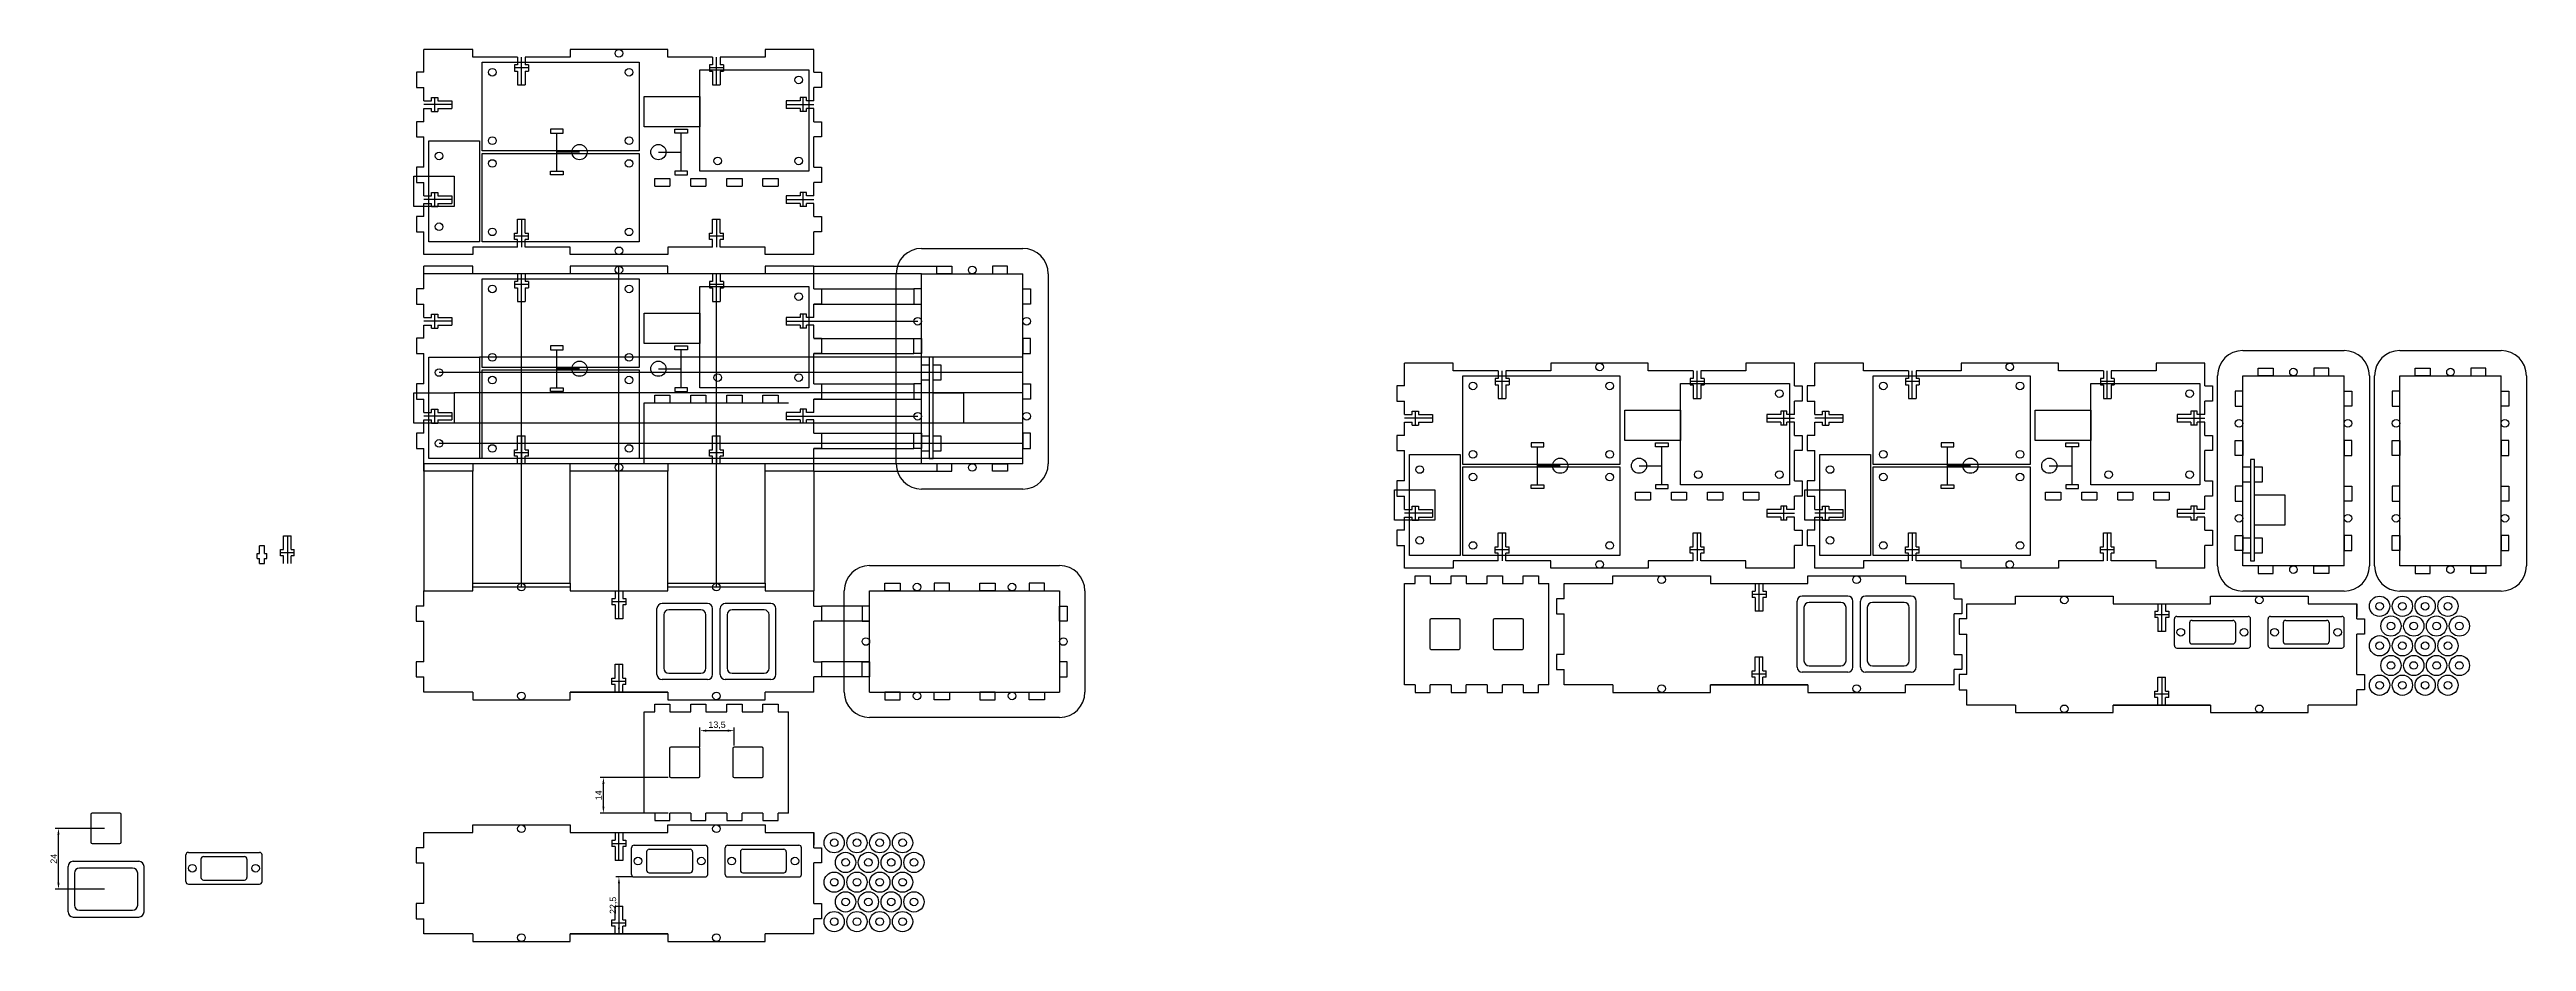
# Model space of a CAD drawing. Header units: millimetres. Extents: x -133 to 845, y 3 to 355.
import ezdxf

# ---------------------------------------------------------------- set-up
doc = ezdxf.new("R2010")
doc.units = ezdxf.units.MM
doc.layers.get('Defpoints').update_dxf_attribs({"color": 3})
doc.layers.add('Boards', color=1, linetype='Continuous', plot=False)
doc.styles.get("Standard").update_dxf_attribs({"font": 'arial.ttf'})
doc.dimstyles.new('ISO-25', dxfattribs={"dimtxt": 2.5, "dimasz": 2.5, "dimexe": 1.25, "dimexo": 0.625, "dimtad": 1, "dimtxsty": 'Standard', "dimcen": 2.5, "dimadec": 0, "dimazin": 0, "dimtfac": 1, "dimtmove": 0, "dimatfit": 3, "dimfxl": 1, "dimarcsym": 0})

# ---------------------------------------------------------------- blocks, each defined once
blk = doc.blocks.new('DE-9')
for p, q in [((101.24, 169.99), (101.24, 162.69)), ((102.24, 170.99), (118.37, 170.99)), ((119.37, 169.99), (119.37, 162.69)), ((102.24, 161.69), (118.37, 161.69))]:
    blk.add_line(p, q)
for centre in [(97.82, 166.34), (122.79, 166.34)]:
    blk.add_circle(centre, 1.51)
for centre, start, end in [((102.24, 169.99), 90, 180), ((118.37, 169.99), 0, 90), ((102.24, 162.69), 180, 270), ((118.37, 162.69), 270, 0)]:
    blk.add_arc(centre, 1, start, end)
at = {"layer": 'Defpoints'}
for p, q in [((95.26, 161.09), (95.26, 171.59)), ((96.26, 172.59), (124.36, 172.59)), ((125.36, 161.09), (125.36, 171.59)), ((96.26, 160.09), (124.36, 160.09))]:
    blk.add_line(p, q, dxfattribs=at)
for centre, start, end in [((96.26, 171.59), 90, 180), ((124.36, 171.59), 0, 90), ((96.26, 161.09), 180, 270), ((124.36, 161.09), 270, 0)]:
    blk.add_arc(centre, 1, start, end, dxfattribs=at)
blk = doc.blocks.new('*D6')
at = {"layer": 'Defpoints', "color": 0, "lineweight": -2}
for p, q in [((63.12, 182.09), (43.71, 182.09)), ((44.96, 160.59), (44.96, 179.59)), ((63.12, 158.09), (43.71, 158.09))]:
    blk.add_line(p, q, dxfattribs=at)
at = {"layer": 'Defpoints', "color": 0}
for p in [(44.96, 182.09), (63.74, 182.09), (63.74, 158.09)]:
    blk.add_point(p, dxfattribs=at)
for points in [[(45.37, 179.59), (44.54, 179.59), (44.96, 182.09)], [(44.54, 160.59), (45.37, 160.59), (44.96, 158.09)]]:
    blk.add_solid(points, dxfattribs=at)
at = {"layer": 'Defpoints', "color": 0, "insert": (43.08, 170.09), "char_height": 2.5, "attachment_point": 5, "rotation": 90}
blk.add_mtext('24', dxfattribs=at)
blk = doc.blocks.new('D-Cannon Front Panel')
for p, q in [((74.24, 166.39), (53.24, 166.39)), ((51.24, 164.39), (51.24, 151.79)), ((76.24, 151.79), (76.24, 164.39)), ((53.24, 149.79), (74.24, 149.79))]:
    blk.add_line(p, q)
for centre, start, end in [((53.24, 164.39), 90, 180), ((74.24, 164.39), 0, 90), ((53.24, 151.79), 180, 270), ((74.24, 151.79), 270, 0)]:
    blk.add_arc(centre, 2, start, end)
at = {"layer": 'Defpoints'}
for p, q in [((48.74, 149.09), (48.74, 167.09)), ((50.74, 169.09), (76.74, 169.09)), ((78.74, 149.09), (78.74, 167.09)), ((50.74, 147.09), (76.74, 147.09))]:
    blk.add_line(p, q, dxfattribs=at)
for centre, start, end in [((50.74, 167.09), 90, 180), ((76.74, 167.09), 0, 90), ((50.74, 149.09), 180, 270), ((76.74, 149.09), 270, 0)]:
    blk.add_arc(centre, 2, start, end, dxfattribs=at)
blk = doc.blocks.new('D-Cannon Retainer')
for p, q in [((57.74, 187.59), (57.74, 176.59)), ((69.24, 188.09), (58.24, 188.09)), ((69.74, 176.59), (69.74, 187.59)), ((58.24, 176.09), (69.24, 176.09))]:
    blk.add_line(p, q)
for centre, start, end in [((58.24, 187.59), 90, 180), ((69.24, 187.59), 0, 90), ((58.24, 176.59), 180, 270), ((69.24, 176.59), 270, 0)]:
    blk.add_arc(centre, 0.5, start, end)
blk = doc.blocks.new('Nut Relief 3mm')
for p, q in [((-52.16, 149.06), (-50.91, 149.06)), ((-52.16, 149.06), (-52.16, 146.56)), ((-50.91, 152.06), (-50.91, 149.06)), ((-47.91, 152.06), (-47.91, 149.06)), ((-47.91, 149.06), (-46.66, 149.06)), ((-46.66, 149.06), (-46.66, 146.56)), ((-50.91, 146.56), (-52.16, 146.56)), ((-50.91, 146.56), (-50.91, 141.06)), ((-47.91, 141.06), (-50.91, 141.06)), ((-46.66, 146.56), (-47.91, 146.56)), ((-47.91, 146.56), (-47.91, 141.06))]:
    blk.add_line(p, q)
at = {"layer": 'Defpoints'}
for p, q in [((-52.16, 147.81), (-46.66, 147.81)), ((-49.41, 141.06), (-49.41, 152.06))]:
    blk.add_line(p, q, dxfattribs=at)
blk = doc.blocks.new('Side Panel Template')
for p, q in [((-91.86, 81.82), (-72.61, 81.82)), ((-91.86, 75.82), (-91.86, 81.82)), ((-72.61, 84.82), (-34.11, 84.82)), ((-72.61, 81.82), (-72.61, 84.82)), ((-34.11, 84.82), (-34.11, 81.82)), ((-34.11, 81.82), (4.39, 81.82)), ((4.39, 84.82), (42.89, 84.82)), ((4.39, 81.82), (4.39, 84.82)), ((42.89, 84.82), (42.89, 81.82)), ((42.89, 81.82), (62.14, 81.82)), ((62.14, 75.82), (62.14, 81.82)), ((-91.86, 75.82), (-94.86, 75.82)), ((-94.86, 75.82), (-94.86, 69.82)), ((-94.86, 69.82), (-91.86, 69.82)), ((-91.86, 53.82), (-91.86, 69.82)), ((-91.86, 53.82), (-91.86, 69.82)), ((62.14, 75.82), (65.14, 75.82)), ((65.14, 69.82), (62.14, 69.82)), ((62.14, 53.82), (62.14, 69.82)), ((65.14, 75.82), (65.14, 69.82)), ((-94.86, 53.82), (-94.86, 47.82)), ((-91.86, 53.82), (-94.86, 53.82)), ((62.14, 53.82), (65.14, 53.82)), ((65.14, 53.82), (65.14, 47.82)), ((-94.86, 47.82), (-91.86, 47.82)), ((-91.86, 41.82), (-91.86, 47.82)), ((-72.61, 41.82), (-91.86, 41.82)), ((-72.61, 41.82), (-72.61, 38.82)), ((4.39, 41.82), (-34.11, 41.82)), ((-34.11, 41.82), (4.39, 41.82)), ((-34.11, 38.82), (-34.11, 41.82)), ((4.39, 41.82), (4.39, 38.82)), ((62.14, 41.82), (42.89, 41.82)), ((42.89, 38.82), (42.89, 41.82)), ((62.14, 41.82), (62.14, 47.82)), ((65.14, 47.82), (62.14, 47.82)), ((-72.61, 38.82), (-34.11, 38.82)), ((4.39, 38.82), (42.89, 38.82))]:
    blk.add_line(p, q)
for centre in [(-53.36, 83.32), (23.64, 83.32), (-53.36, 40.32), (23.64, 40.32)]:
    blk.add_circle(centre, 1.5)
for p, rotation in [((34.55, -70.24), 360), ((-64.27, 193.87), 180)]:
    blk.add_blockref('Nut Relief 3mm', p, dxfattribs=dict(rotation=rotation))
blk = doc.blocks.new('NES Side Panel')
blk.add_blockref('Side Panel Template', (0, 45.23))
at = {"rotation": 90}
for p in [(169.24, 43.31), (194.24, 43.31)]:
    blk.add_blockref('D-Cannon Front Panel', p, dxfattribs=at)
blk = doc.blocks.new('Master System Side Panel')
blk.add_line((62.14, 81.82), (62.14, 76.82))
for name, p in [('Side Panel Template', (0, 0)), ('DE-9', (-105.16, -95.77)), ('DE-9', (-68.16, -95.77))]:
    blk.add_blockref(name, p)
blk = doc.blocks.new('NES Support Panel')
for p, q in [((-0.73, 130.05), (5.27, 130.05)), ((-0.73, 127.05), (-0.73, 130.05)), ((5.27, 130.05), (5.27, 127.05)), ((13.52, 130.05), (19.52, 130.05)), ((13.52, 127.05), (13.52, 130.05)), ((19.52, 130.05), (19.52, 127.05)), ((27.77, 130.05), (33.77, 130.05)), ((27.77, 127.05), (27.77, 130.05)), ((33.77, 130.05), (33.77, 127.05)), ((42.02, 130.05), (48.02, 130.05)), ((42.02, 127.05), (42.02, 130.05)), ((48.02, 130.05), (48.02, 127.05)), ((-4.86, 87.05), (-4.86, 127.05)), ((-4.86, 127.05), (-0.73, 127.05)), ((5.27, 127.05), (13.52, 127.05)), ((19.52, 127.05), (27.77, 127.05)), ((33.77, 127.05), (42.02, 127.05)), ((48.02, 127.05), (52.14, 127.05)), ((52.14, 87.05), (52.14, 127.05)), ((-0.73, 87.05), (-4.86, 87.05)), ((-0.73, 87.05), (-0.73, 84.05)), ((-0.73, 84.05), (5.27, 84.05)), ((13.52, 87.05), (5.27, 87.05)), ((5.27, 84.05), (5.27, 87.05)), ((13.52, 87.05), (13.52, 84.05)), ((13.52, 84.05), (19.52, 84.05)), ((27.77, 87.05), (19.52, 87.05)), ((19.52, 84.05), (19.52, 87.05)), ((27.77, 87.05), (27.77, 84.05)), ((27.77, 84.05), (33.77, 84.05)), ((42.02, 87.05), (33.77, 87.05)), ((33.77, 84.05), (33.77, 87.05)), ((42.02, 87.05), (42.02, 84.05)), ((42.02, 84.05), (48.02, 84.05)), ((52.14, 87.05), (48.02, 87.05)), ((48.02, 84.05), (48.02, 87.05))]:
    blk.add_line(p, q)
for p in [(-52.6, -75.05), (-27.6, -75.05)]:
    blk.add_blockref('D-Cannon Retainer', p)
blk = doc.blocks.new('Minimus Board')
for centre in [(102.54, 364.64), (70.54, 332.64), (102.54, 332.64)]:
    blk.add_circle(centre, 1.5)
at = {"layer": 'Boards'}
for points in [[(63.54, 328.64), (63.54, 368.64), (106.54, 368.64), (106.54, 328.64)], [(41.54, 346.14), (41.54, 358.14), (63.54, 358.14), (63.54, 346.14)]]:
    blk.add_lwpolyline(points, close=True, dxfattribs=at)
blk = doc.blocks.new('Input Board')
for centre in [(64.69, 412.44), (91.69, 412.44), (64.69, 358.44), (91.69, 358.44)]:
    blk.add_circle(centre, 1.5)
at = {"layer": 'Boards'}
blk.add_lwpolyline([(60.69, 354.44), (60.69, 416.44), (95.69, 416.44), (95.69, 354.44)], close=True, dxfattribs=at)
blk = doc.blocks.new('USB Board')
for centre in [(75.92, 337.62), (103.92, 337.62)]:
    blk.add_circle(centre, 1.5)
at = {"layer": 'Boards'}
for points in [[(83.92, 331.62), (83.92, 347.62), (95.92, 347.62), (95.92, 331.62)], [(69.92, 321.62), (69.92, 341.62), (109.92, 341.62), (109.92, 321.62)]]:
    blk.add_lwpolyline(points, close=True, dxfattribs=at)
blk = doc.blocks.new('Top Panel')
for p, q in [((14.52, 210.28), (14.52, 219.28)), ((33.77, 219.28), (14.52, 219.28)), ((33.77, 216.28), (33.77, 219.28)), ((51.52, 216.28), (33.77, 216.28)), ((72.27, 216.28), (54.52, 216.28)), ((72.27, 219.28), (72.27, 216.28)), ((110.77, 219.28), (72.27, 219.28)), ((110.77, 216.28), (110.77, 219.28)), ((128.52, 216.28), (110.77, 216.28)), ((149.27, 216.28), (131.52, 216.28)), ((168.52, 219.28), (149.27, 219.28)), ((149.27, 219.28), (149.27, 216.28)), ((168.52, 210.28), (168.52, 219.28)), ((11.52, 210.28), (11.52, 204.28)), ((14.52, 210.28), (11.52, 210.28)), ((168.52, 210.28), (171.52, 210.28)), ((171.52, 210.28), (171.52, 204.28)), ((11.52, 204.28), (14.52, 204.28)), ((14.52, 199.03), (14.52, 204.28)), ((14.52, 199.03), (14.52, 204.28)), ((14.52, 190.78), (14.52, 196.03)), ((14.52, 190.78), (14.52, 196.03)), ((171.52, 204.28), (168.52, 204.28)), ((168.52, 199.03), (168.52, 204.28)), ((168.52, 190.78), (168.52, 196.03)), ((14.52, 190.78), (11.52, 190.78)), ((11.52, 190.78), (11.52, 184.78)), ((64.45, 187.78), (64.45, 186.28)), ((69.45, 187.78), (64.45, 187.78)), ((64.45, 186.28), (69.45, 186.28)), ((69.45, 186.28), (69.45, 187.78)), ((113.6, 187.78), (118.6, 187.78)), ((113.6, 186.28), (113.6, 187.78)), ((118.6, 186.28), (113.6, 186.28)), ((118.6, 187.78), (118.6, 186.28)), ((168.52, 190.78), (171.52, 190.78)), ((171.52, 190.78), (171.52, 184.78)), ((11.52, 184.78), (14.52, 184.78)), ((14.52, 172.78), (14.52, 184.78)), ((14.52, 172.78), (14.52, 184.78)), ((168.52, 172.78), (168.52, 184.78)), ((171.52, 184.78), (168.52, 184.78)), ((11.52, 172.78), (11.52, 166.78)), ((14.52, 172.78), (11.52, 172.78)), ((11.52, 166.78), (14.52, 166.78)), ((14.52, 161.53), (14.52, 166.78)), ((14.52, 161.53), (14.52, 166.78)), ((64.45, 171.28), (69.45, 171.28)), ((64.45, 169.78), (64.45, 171.28)), ((69.45, 169.78), (64.45, 169.78)), ((69.45, 171.28), (69.45, 169.78)), ((105.65, 168.28), (111.65, 168.28)), ((105.65, 165.28), (105.65, 168.28)), ((111.65, 168.28), (111.65, 165.28)), ((118.6, 171.28), (113.6, 171.28)), ((113.6, 171.28), (113.6, 169.78)), ((113.6, 169.78), (118.6, 169.78)), ((118.6, 169.78), (118.6, 171.28)), ((119.9, 165.28), (119.9, 168.28)), ((119.9, 168.28), (125.9, 168.28)), ((125.9, 168.28), (125.9, 165.28)), ((134.15, 168.28), (140.15, 168.28)), ((134.15, 165.28), (134.15, 168.28)), ((140.15, 168.28), (140.15, 165.28)), ((148.4, 165.28), (148.4, 168.28)), ((148.4, 168.28), (154.4, 168.28)), ((154.4, 168.28), (154.4, 165.28)), ((168.52, 172.78), (171.52, 172.78)), ((171.52, 166.78), (168.52, 166.78)), ((168.52, 161.53), (168.52, 166.78)), ((171.52, 172.78), (171.52, 166.78)), ((14.52, 153.28), (14.52, 158.53)), ((14.52, 153.28), (14.52, 158.53)), ((105.65, 165.28), (111.65, 165.28)), ((119.9, 165.28), (125.9, 165.28)), ((134.15, 165.28), (140.15, 165.28)), ((148.4, 165.28), (154.4, 165.28)), ((168.52, 153.28), (168.52, 158.53)), ((11.52, 153.28), (11.52, 147.28)), ((14.52, 153.28), (11.52, 153.28)), ((11.52, 147.28), (14.52, 147.28)), ((14.52, 138.28), (14.52, 147.28)), ((168.52, 153.28), (171.52, 153.28)), ((168.52, 138.28), (168.52, 147.28)), ((171.52, 147.28), (168.52, 147.28)), ((171.52, 153.28), (171.52, 147.28)), ((33.77, 138.28), (14.52, 138.28)), ((33.77, 141.28), (33.77, 138.28)), ((51.52, 141.28), (33.77, 141.28)), ((72.27, 141.28), (54.52, 141.28)), ((72.27, 138.28), (72.27, 141.28)), ((110.77, 138.28), (72.27, 138.28)), ((110.77, 141.28), (110.77, 138.28)), ((128.52, 141.28), (110.77, 141.28)), ((149.27, 141.28), (131.52, 141.28)), ((149.27, 138.28), (149.27, 141.28)), ((168.52, 138.28), (149.27, 138.28))]:
    blk.add_line(p, q)
for centre, radius in [((91.52, 217.78), 1.5), ((75.95, 178.78), 3), ((107.1, 178.78), 3), ((91.52, 139.78), 1.5)]:
    blk.add_circle(centre, radius)
at = {"layer": 'Defpoints'}
for p, q in [((66.95, 171.28), (66.95, 186.28)), ((116.1, 171.28), (116.1, 186.28)), ((75.95, 178.78), (66.95, 178.78)), ((107.1, 178.78), (116.1, 178.78))]:
    blk.add_line(p, q, dxfattribs=at)
at = {"xscale": -1}
for p in [(3.61, 64.22), (80.61, 64.22)]:
    blk.add_blockref('Nut Relief 3mm', p, dxfattribs=at)
for name, p, rotation in [('Input Board', (453.97, 118.59), 90), ('Minimus Board', (59.98, -157.36), 360), ('Nut Relief 3mm', (166.58, 246.94), 90.00000000000001), ('USB Board', (358.14, 73.36), 90), ('Input Board', (453.97, 82.59), 90), ('Nut Relief 3mm', (166.58, 209.44), 90.00000000000001), ('Nut Relief 3mm', (3.61, 293.33), 180), ('Nut Relief 3mm', (80.61, 293.33), 180)]:
    blk.add_blockref(name, p, dxfattribs=dict(rotation=rotation))
at = {"xscale": -1, "rotation": 270}
for p in [(16.47, 246.94), (16.47, 209.44)]:
    blk.add_blockref('Nut Relief 3mm', p, dxfattribs=at)
blk = doc.blocks.new('End Panel')
for p, q in [((193.52, 101.05), (268.52, 101.05)), ((183.52, 51.05), (183.52, 91.05)), ((199.52, 91.05), (199.52, 94.05)), ((199.52, 94.05), (205.52, 94.05)), ((205.52, 91.05), (199.52, 91.05)), ((205.52, 94.05), (205.52, 91.05)), ((225.02, 94.05), (219.02, 94.05)), ((219.02, 94.05), (219.02, 91.05)), ((219.02, 91.05), (225.02, 91.05)), ((225.02, 91.05), (225.02, 94.05)), ((237.02, 91.05), (237.02, 94.05)), ((237.02, 94.05), (243.02, 94.05)), ((243.02, 91.05), (237.02, 91.05)), ((243.02, 94.05), (243.02, 91.05)), ((262.52, 94.05), (256.52, 94.05)), ((256.52, 94.05), (256.52, 91.05)), ((256.52, 91.05), (262.52, 91.05)), ((262.52, 91.05), (262.52, 94.05)), ((278.52, 91.05), (278.52, 51.05)), ((193.52, 85.05), (190.52, 85.05)), ((190.52, 85.05), (190.52, 79.05)), ((190.52, 79.05), (193.52, 79.05)), ((193.52, 79.05), (193.52, 85.05)), ((268.52, 85.05), (271.52, 85.05)), ((268.52, 79.05), (268.52, 85.05)), ((271.52, 79.05), (268.52, 79.05)), ((271.52, 85.05), (271.52, 79.05)), ((190.52, 57.05), (190.52, 63.05)), ((190.52, 63.05), (193.52, 63.05)), ((193.52, 63.05), (193.52, 57.05)), ((271.52, 63.05), (268.52, 63.05)), ((268.52, 63.05), (268.52, 57.05)), ((271.52, 57.05), (271.52, 63.05)), ((193.52, 57.05), (190.52, 57.05)), ((199.52, 51.05), (199.52, 48.05)), ((205.52, 51.05), (199.52, 51.05)), ((205.52, 48.05), (205.52, 51.05)), ((219.02, 48.05), (219.02, 51.05)), ((219.02, 51.05), (225.02, 51.05)), ((225.02, 51.05), (225.02, 48.05)), ((237.02, 51.05), (237.02, 48.05)), ((243.02, 51.05), (237.02, 51.05)), ((243.02, 48.05), (243.02, 51.05)), ((256.52, 48.05), (256.52, 51.05)), ((256.52, 51.05), (262.52, 51.05)), ((262.52, 51.05), (262.52, 48.05)), ((268.52, 57.05), (271.52, 57.05)), ((268.52, 41.05), (193.52, 41.05)), ((199.52, 48.05), (205.52, 48.05)), ((225.02, 48.05), (219.02, 48.05)), ((237.02, 48.05), (243.02, 48.05)), ((262.52, 48.05), (256.52, 48.05))]:
    blk.add_line(p, q)
for centre in [(212.27, 92.55), (249.77, 92.55), (192.02, 71.05), (270.02, 71.05), (212.27, 49.55), (249.77, 49.55)]:
    blk.add_circle(centre, 1.5)
for centre, start, end in [((193.52, 91.05), 90, 180), ((268.52, 91.05), 0, 90), ((193.52, 51.05), 180, 270), ((268.52, 51.05), 270, 0)]:
    blk.add_arc(centre, 10, start, end)
at = {"layer": 'Defpoints'}
for p, q in [((193.52, 51.05), (193.52, 91.05)), ((193.52, 91.05), (268.52, 91.05)), ((268.52, 91.05), (268.52, 51.05)), ((193.52, 51.05), (268.52, 51.05))]:
    blk.add_line(p, q, dxfattribs=at)
blk = doc.blocks.new('USB Micro Slot')
for p, q in [((38.35, 79.08), (50.35, 79.08)), ((38.35, 67.08), (38.35, 79.08)), ((50.35, 79.08), (50.35, 67.08)), ((50.35, 67.08), (38.35, 67.08))]:
    blk.add_line(p, q)
blk = doc.blocks.new('End Panel USB')
at = {"layer": 'Boards'}
blk.add_lwpolyline([(214.02, 233.51), (214.02, 193.51), (215.62, 193.51), (215.62, 233.51)], close=True, dxfattribs=at)
at = {"layer": 'Defpoints'}
for points in [[(211.02, 224.51), (211.02, 230.51), (214.02, 230.51), (214.02, 224.51)], [(215.62, 224.51), (215.62, 230.51), (218.62, 230.51), (218.62, 224.51)], [(211.02, 196.51), (211.02, 202.51), (214.02, 202.51), (214.02, 196.51)], [(215.62, 196.51), (215.62, 202.51), (218.62, 202.51), (218.62, 196.51)]]:
    blk.add_lwpolyline(points, close=True, dxfattribs=at)
for name, p, rotation in [('End Panel', (302.07, -2.02), 90), ('USB Micro Slot', (148.54, 257.85), 270)]:
    blk.add_blockref(name, p, dxfattribs=dict(rotation=rotation))
blk = doc.blocks.new('*D18')
at = {"color": 0, "lineweight": -2}
for p, q in [((123.52, 79.67), (123.52, 87.32)), ((126.02, 86.07), (134.52, 86.07)), ((137.02, 80.17), (137.02, 87.32))]:
    blk.add_line(p, q, dxfattribs=at)
at = {"color": 0}
for points in [[(126.02, 86.49), (126.02, 85.65), (123.52, 86.07)], [(134.52, 85.65), (134.52, 86.49), (137.02, 86.07)]]:
    blk.add_solid(points, dxfattribs=at)
at = {"layer": 'Defpoints', "color": 0}
for p in [(123.52, 79.05), (137.02, 86.07), (137.02, 79.55)]:
    blk.add_point(p, dxfattribs=at)
at = {"color": 0, "insert": (130.27, 88.2), "char_height": 2.5, "attachment_point": 5}
blk.add_mtext('13,5', dxfattribs=at)
blk = doc.blocks.new('*D19')
at = {"color": 0, "lineweight": -2}
for p, q in [((111.02, 67.55), (84.14, 67.55)), ((85.39, 56.05), (85.39, 65.05)), ((111.02, 53.55), (84.14, 53.55))]:
    blk.add_line(p, q, dxfattribs=at)
at = {"color": 0}
for points in [[(85.81, 65.05), (84.98, 65.05), (85.39, 67.55)], [(84.98, 56.05), (85.81, 56.05), (85.39, 53.55)]]:
    blk.add_solid(points, dxfattribs=at)
at = {"layer": 'Defpoints', "color": 0}
for p in [(85.39, 67.55), (111.65, 67.55), (111.65, 53.55)]:
    blk.add_point(p, dxfattribs=at)
at = {"color": 0, "insert": (83.51, 60.55), "char_height": 2.5, "attachment_point": 5, "rotation": 90}
blk.add_mtext('14', dxfattribs=at)
blk = doc.blocks.new('*D20')
at = {"color": 0, "lineweight": -2}
for p, q in [((96.85, 28.32), (90.27, 28.32)), ((91.52, 25.82), (91.52, 8.32)), ((96.85, 5.82), (90.27, 5.82))]:
    blk.add_line(p, q, dxfattribs=at)
at = {"color": 0}
for points in [[(91.94, 25.82), (91.11, 25.82), (91.52, 28.32)], [(91.11, 8.32), (91.94, 8.32), (91.52, 5.82)]]:
    blk.add_solid(points, dxfattribs=at)
at = {"layer": 'Defpoints', "color": 0}
for p in [(97.47, 28.32), (91.52, 5.82), (97.47, 5.82)]:
    blk.add_point(p, dxfattribs=at)
at = {"color": 0, "insert": (89.4, 17.07), "char_height": 2.5, "attachment_point": 5, "rotation": 90}
blk.add_mtext('22,5', dxfattribs=at)
blk = doc.blocks.new('Grommet')
for radius in [4, 1.5]:
    blk.add_circle((192.91, 73.71), radius)
blk = doc.blocks.new('Nut Relief 2mm')
for p, q in [((135.33, 253.09), (135.33, 251.09)), ((138.33, 253.09), (135.33, 253.09)), ((138.33, 251.09), (135.33, 251.09)), ((140.33, 254.04), (138.33, 254.04)), ((138.33, 253.09), (138.33, 254.04)), ((138.33, 250.14), (138.33, 251.09)), ((140.33, 250.14), (138.33, 250.14)), ((140.33, 253.09), (140.33, 254.04)), ((142.33, 253.09), (140.33, 253.09)), ((142.33, 251.09), (140.33, 251.09)), ((140.33, 250.14), (140.33, 251.09))]:
    blk.add_line(p, q)
at = {"layer": 'Defpoints'}
blk.add_line((142.33, 251.09), (142.33, 253.09), dxfattribs=at)
blk = doc.blocks.new('D-Cannon Layout')
for name in ['D-Cannon Retainer', 'D-Cannon Front Panel']:
    blk.add_blockref(name, (0, 0))
at = {"layer": 'Defpoints'}
dim = blk.add_linear_dim(base=(44.957, 182.092), p1=(63.742, 158.092), p2=(63.742, 182.092), angle=90, dimstyle='ISO-25', dxfattribs=at)
dim.commit()
dim.dimension.update_dxf_attribs({"geometry": '*D6', "text_midpoint": (43.077, 170.092)})

msp = doc.modelspace()

# ---------------------------------------------------------------- linework, layer by layer
at = {"layer": 'Defpoints'}
for p, q in [((211.022, 266.506), (14.522, 266.506)), ((53.022, 142.777), (53.022, 266.506)), ((91.522, 141.277), (91.522, 269.506)), ((130.022, 142.777), (130.022, 266.506)), ((168.522, 269.506), (217.022, 269.506)), ((168.522, 260.506), (208.022, 260.506)), ((168.522, 254.506), (208.022, 254.506)), ((168.522, 247.756), (209.522, 247.756)), ((168.522, 241.006), (208.022, 241.006)), ((168.522, 235.006), (208.022, 235.006)), ((251.022, 227.506), (20.522, 227.506)), ((251.022, 233.506), (36.522, 233.506)), ((251.022, 219.506), (26.522, 219.506)), ((101.522, 191.506), (101.522, 215.506)), ((101.522, 215.506), (158.522, 215.506)), ((168.522, 223.006), (208.022, 223.006)), ((168.522, 217.006), (208.022, 217.006)), ((251.022, 207.506), (26.522, 207.506)), ((168.522, 210.256), (209.522, 210.256)), ((251.022, 199.506), (20.522, 199.506)), ((168.522, 203.506), (208.022, 203.506)), ((168.522, 197.506), (208.022, 197.506)), ((14.522, 191.506), (14.522, 141.277)), ((211.022, 191.506), (14.522, 191.506)), ((33.772, 144.277), (33.772, 188.506)), ((251.022, 193.506), (36.522, 193.506)), ((72.272, 144.277), (72.272, 188.506)), ((110.772, 144.277), (110.772, 188.506)), ((149.272, 144.277), (149.272, 188.506)), ((168.522, 188.506), (217.022, 188.506)), ((168.522, 188.506), (168.522, 141.277)), ((72.272, 142.777), (33.772, 142.777)), ((149.272, 142.777), (110.772, 142.777)), ((190.522, 135.277), (171.522, 135.277)), ((190.522, 129.277), (171.522, 129.277)), ((190.522, 113.277), (171.522, 113.277)), ((190.522, 107.277), (171.522, 107.277))]:
    msp.add_line(p, q, dxfattribs=at)

# ---------------------------------------------------------------- block references
for name, p in [('Top Panel', (0, 135.784)), ('End Panel USB', (0, 0)), ('Top Panel', (0, 50.23)), ('End Panel USB', (521.726, -40.315)), ('Top Panel', (387.226, 11.915)), ('Top Panel', (549.226, 11.915)), ('End Panel', (-3, 50.23)), ('NES Support Panel', (406.605, 17.144)), ('NES Side Panel', (556.605, 17.144)), ('NES Side Panel', (106.379, 14.229)), ('Master System Side Panel', (715.605, 54.374)), ('Grommet', (593.836, 61.482)), ('Grommet', (602.836, 61.482)), ('Grommet', (611.836, 61.482)), ('Grommet', (620.836, 61.482)), ('Grommet', (598.336, 53.688)), ('Grommet', (607.336, 53.688)), ('Grommet', (616.336, 53.688)), ('Grommet', (625.336, 53.688)), ('Grommet', (593.836, 45.894)), ('Grommet', (602.836, 45.894)), ('Grommet', (611.836, 45.894)), ('Grommet', (620.836, 45.894)), ('Grommet', (593.836, 30.305)), ('Grommet', (598.336, 38.099)), ('Grommet', (602.836, 30.305)), ('Grommet', (607.336, 38.099)), ('Grommet', (611.836, 30.305)), ('Grommet', (616.336, 38.099)), ('Grommet', (620.836, 30.305)), ('Grommet', (625.336, 38.099)), ('NES Support Panel', (106.379, -33.5)), ('D-Cannon Layout', (-174.754, -134.611)), ('Master System Side Panel', (106.379, -36)), ('Grommet', (-16.39, -31.892)), ('Grommet', (-7.39, -31.892)), ('Grommet', (1.61, -31.892)), ('Grommet', (10.61, -31.892)), ('DE-9', (-174.754, -134.611)), ('Grommet', (-16.39, -47.48)), ('Grommet', (-11.89, -39.686)), ('Grommet', (-7.39, -47.48)), ('Grommet', (-2.89, -39.686)), ('Grommet', (1.61, -47.48)), ('Grommet', (6.11, -39.686)), ('Grommet', (10.61, -47.48)), ('Grommet', (15.11, -39.686)), ('Grommet', (-11.89, -55.275)), ('Grommet', (-2.89, -55.275)), ('Grommet', (6.11, -55.275)), ('Grommet', (15.11, -55.275)), ('Grommet', (-16.39, -63.069)), ('Grommet', (-7.39, -63.069)), ('Grommet', (1.61, -63.069)), ('Grommet', (10.61, -63.069))]:
    msp.add_blockref(name, p)
for name, p, rotation in [('End Panel', (885.795, -42.331), 90), ('Nut Relief 2mm', (-301.504, 294.385), 270), ('Nut Relief 3mm', (-88.822, 304.111), 180)]:
    msp.add_blockref(name, p, dxfattribs=dict(rotation=rotation))

# ---------------------------------------------------------------- dimensions: what is measured, and where the dimension line sits
dim = msp.add_linear_dim(base=(137.022, 86.07), p1=(123.522, 79.047), p2=(137.022, 79.547), dimstyle='ISO-25')
dim.commit()
dim.dimension.update_dxf_attribs({"geometry": '*D18', "text_midpoint": (130.272, 88.196)})
for base, p1, p2, picture, middle in [((85.395, 67.547), (111.647, 53.547), (111.647, 67.547), '*D19', (83.515, 60.547)), ((91.522, 5.817), (97.472, 28.317), (97.472, 5.817), '*D20', (89.396, 17.067))]:
    dim = msp.add_linear_dim(base=base, p1=p1, p2=p2, angle=90, dimstyle='ISO-25')
    dim.commit()
    dim.dimension.update_dxf_attribs({"geometry": picture, "text_midpoint": middle})

doc.saveas('drawing.dxf')
